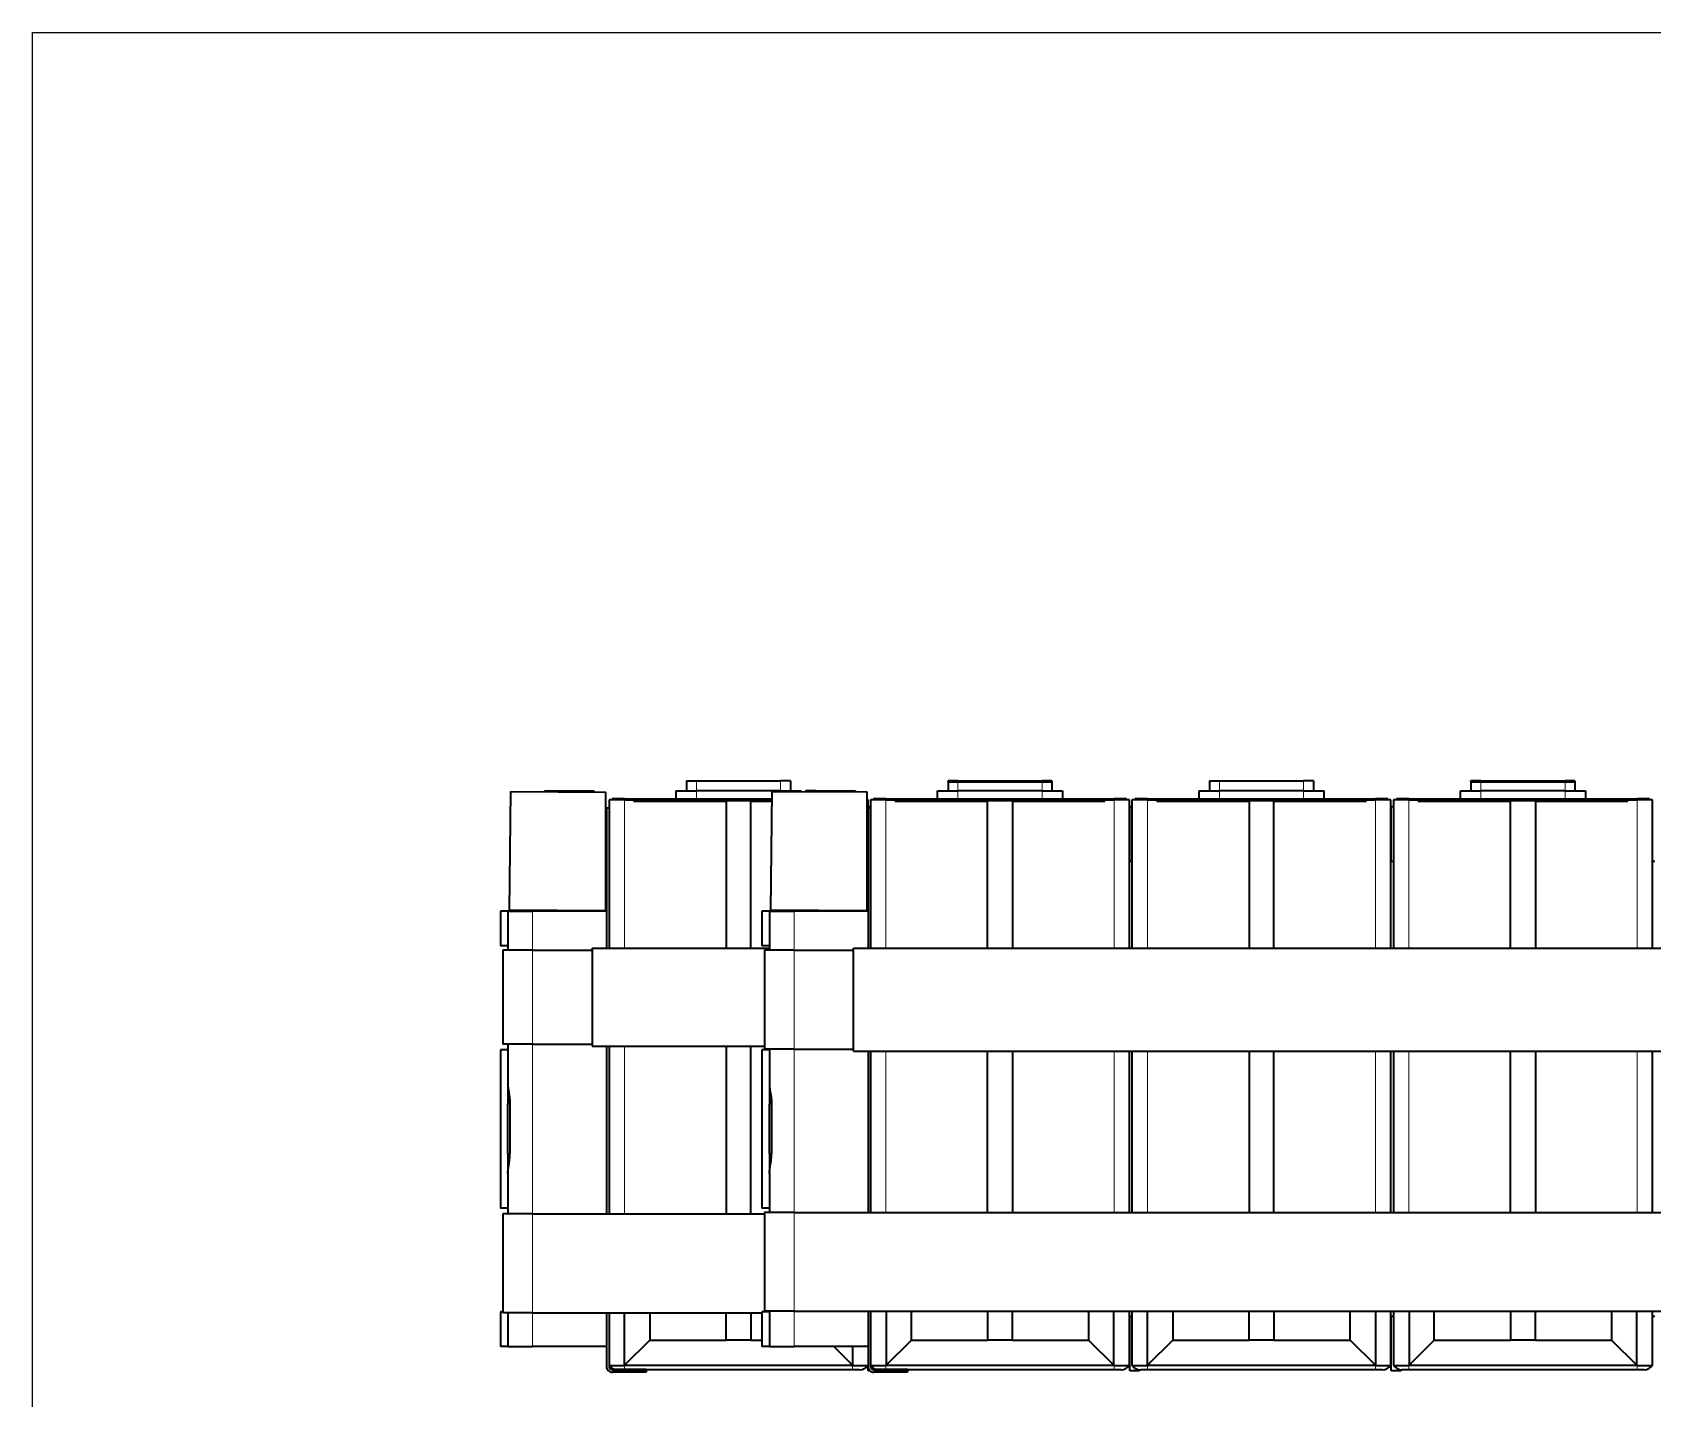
# Model space of a CAD drawing. Extents: x -1334 to -16, y -214 to 699.
# Drawn here: x -1333.7 to -1006.5, y 423.2 to 699.3 of the extents above; entities that cross this region are included whole.
import ezdxf

# ---------------------------------------------------------------- set-up
doc = ezdxf.new("R2010")
doc.units = 0

msp = doc.modelspace()

# ---------------------------------------------------------------- linework, layer by layer
at = {"color": 7, "lineweight": 35, "ltscale": 0.05}
for p, q in [((-1201.611, 548.022), (-1201.611, 546.022)), ((-1201.611, 548.022), (-1199.611, 548.022)), ((-1180.611, 548.022), (-1182.611, 548.022)), ((-1180.611, 548.022), (-1180.611, 546.022)), ((-1148.792, 547.822), (-1146.792, 547.822)), ((-1129.792, 547.822), (-1127.792, 547.822)), ((-1095.971, 548.022), (-1095.971, 546.022)), ((-1095.971, 548.022), (-1093.971, 548.022)), ((-1074.971, 548.022), (-1076.971, 548.022)), ((-1074.971, 548.022), (-1074.971, 546.022)), ((-1043.151, 547.822), (-1041.151, 547.822)), ((-1024.151, 547.822), (-1022.151, 547.822)), ((-1110.081, 428.822), (-1112.081, 428.822)), ((-1057.261, 428.822), (-1059.261, 428.822))]:
    msp.add_line(p, q, dxfattribs=at)
at = {"color": 7, "lineweight": 35, "ltscale": 0.425}
for p, q in [((-1199.611, 548.022), (-1182.611, 548.022)), ((-1146.792, 548.022), (-1129.792, 548.022)), ((-1146.792, 547.822), (-1129.792, 547.822)), ((-1093.971, 548.022), (-1076.971, 548.022)), ((-1041.151, 548.022), (-1024.151, 548.022)), ((-1041.151, 547.822), (-1024.151, 547.822)), ((-1182.611, 546.022), (-1199.611, 546.022)), ((-1129.792, 546.022), (-1146.792, 546.022)), ((-1076.971, 546.022), (-1093.971, 546.022)), ((-1024.151, 546.022), (-1041.151, 546.022))]:
    msp.add_line(p, q, dxfattribs=at)
at = {"color": 7, "lineweight": 13, "ltscale": 0.05}
for p, q in [((-1199.611, 548.022), (-1199.611, 546.022)), ((-1182.611, 548.022), (-1182.611, 546.022)), ((-1093.971, 548.022), (-1093.971, 546.022)), ((-1076.971, 548.022), (-1076.971, 546.022))]:
    msp.add_line(p, q, dxfattribs=at)
at = {"color": 7, "lineweight": 35, "ltscale": 0.008136}
for p, q in [((-1148.466, 548.022), (-1148.792, 548.022)), ((-1042.826, 548.022), (-1043.151, 548.022))]:
    msp.add_line(p, q, dxfattribs=at)
at = {"color": 7, "lineweight": 35, "ltscale": 0.005}
for p, q in [((-1148.792, 547.822), (-1148.792, 548.022)), ((-1043.151, 547.822), (-1043.151, 548.022)), ((-1230.31, 546.026), (-1230.311, 545.826)), ((-1230.283, 546.026), (-1230.284, 545.826)), ((-1230.201, 546.025), (-1230.202, 545.825)), ((-1230.065, 546.024), (-1230.066, 545.824)), ((-1229.878, 546.023), (-1229.879, 545.823)), ((-1229.64, 546.022), (-1229.641, 545.822)), ((-1229.355, 546.021), (-1229.356, 545.821)), ((-1229.026, 546.019), (-1229.027, 545.819)), ((-1228.656, 546.017), (-1228.657, 545.817)), ((-1228.269, 545.815), (-1228.268, 546.015)), ((-1228.249, 546.015), (-1228.25, 545.815)), ((-1227.871, 545.813), (-1227.87, 546.013)), ((-1227.81, 546.013), (-1227.811, 545.813)), ((-1227.344, 546.01), (-1227.345, 545.81)), ((-1226.995, 545.808), (-1226.994, 546.008)), ((-1226.855, 546.008), (-1226.856, 545.808)), ((-1226.528, 545.806), (-1226.526, 546.006)), ((-1226.046, 545.803), (-1226.045, 546.003)), ((-1225.833, 546.002), (-1225.834, 545.802)), ((-1225.557, 545.801), (-1225.556, 546.001)), ((-1225.31, 546), (-1225.311, 545.799)), ((-1225.065, 545.798), (-1225.064, 545.998)), ((-1224.576, 545.796), (-1224.575, 545.996)), ((-1224.271, 545.994), (-1224.271, 545.794)), ((-1224.095, 545.793), (-1224.094, 545.993)), ((-1223.765, 545.991), (-1223.766, 545.791)), ((-1223.627, 545.791), (-1223.626, 545.991)), ((-1223.276, 545.989), (-1223.277, 545.789)), ((-1223.177, 545.788), (-1223.176, 545.988)), ((-1222.81, 545.986), (-1222.811, 545.786)), ((-1222.751, 545.786), (-1222.75, 545.986)), ((-1222.371, 545.984), (-1222.372, 545.784)), ((-1222.353, 545.784), (-1222.352, 545.984)), ((-1221.964, 545.982), (-1221.965, 545.782)), ((-1221.265, 545.978), (-1221.266, 545.778)), ((-1220.98, 545.977), (-1220.981, 545.777)), ((-1220.742, 545.976), (-1220.743, 545.776)), ((-1220.555, 545.975), (-1220.556, 545.775)), ((-1220.419, 545.974), (-1220.42, 545.774)), ((-1220.338, 545.974), (-1220.339, 545.773)), ((-1177.49, 546.048), (-1177.491, 545.848)), ((-1177.463, 546.048), (-1177.464, 545.848)), ((-1177.381, 546.047), (-1177.382, 545.847)), ((-1176.82, 546.044), (-1176.821, 545.844)), ((-1176.535, 546.043), (-1176.536, 545.843)), ((-1176.206, 546.041), (-1176.207, 545.841)), ((-1175.836, 546.039), (-1175.837, 545.839)), ((-1175.429, 546.037), (-1175.43, 545.837)), ((-1175.051, 545.835), (-1175.05, 546.035)), ((-1174.99, 546.035), (-1174.991, 545.835)), ((-1174.625, 545.833), (-1174.624, 546.033)), ((-1174.524, 546.032), (-1174.525, 545.832)), ((-1174.175, 545.83), (-1174.174, 546.03)), ((-1174.035, 546.03), (-1174.036, 545.83)), ((-1173.708, 545.828), (-1173.707, 546.028)), ((-1173.53, 546.027), (-1173.531, 545.827)), ((-1173.226, 545.825), (-1173.225, 546.025)), ((-1173.013, 546.024), (-1173.014, 545.824)), ((-1172.737, 545.823), (-1172.736, 546.023)), ((-1172.49, 546.022), (-1172.491, 545.822)), ((-1171.967, 546.019), (-1171.969, 545.819)), ((-1171.45, 546.016), (-1171.452, 545.816)), ((-1171.275, 545.815), (-1171.274, 546.015)), ((-1170.945, 546.013), (-1170.946, 545.813)), ((-1170.807, 545.813), (-1170.806, 546.013)), ((-1170.456, 546.011), (-1170.457, 545.811)), ((-1169.99, 546.008), (-1169.991, 545.808)), ((-1169.931, 545.808), (-1169.93, 546.008)), ((-1169.533, 545.806), (-1169.532, 546.006)), ((-1169.144, 546.004), (-1169.146, 545.804)), ((-1168.774, 546.002), (-1168.775, 545.802)), ((-1168.445, 546), (-1168.446, 545.8)), ((-1168.16, 545.999), (-1168.161, 545.799)), ((-1167.922, 545.998), (-1167.923, 545.798)), ((-1167.735, 545.997), (-1167.736, 545.797)), ((-1167.599, 545.996), (-1167.6, 545.796)), ((-1167.518, 545.996), (-1167.519, 545.796)), ((-1167.49, 545.995), (-1167.491, 545.795))]:
    msp.add_line(p, q, dxfattribs=at)
at = {"color": 7, "lineweight": 35, "ltscale": 0.007073}
for p, q in [((-1148.591, 548.022), (-1148.792, 547.822)), ((-1042.951, 548.022), (-1043.151, 547.822))]:
    msp.add_line(p, q, dxfattribs=at)
at = {"color": 7, "lineweight": 35, "ltscale": 0.045}
for p, q in [((-1148.792, 547.822), (-1148.792, 546.022)), ((-1127.792, 547.822), (-1127.792, 546.022)), ((-1043.151, 547.822), (-1043.151, 546.022)), ((-1022.151, 547.822), (-1022.151, 546.022))]:
    msp.add_line(p, q, dxfattribs=at)
at = {"color": 7, "lineweight": 35, "ltscale": 0.044998}
for p, q in [((-1146.792, 548.022), (-1148.591, 548.022)), ((-1041.151, 548.022), (-1042.951, 548.022))]:
    msp.add_line(p, q, dxfattribs=at)
at = {"color": 7, "lineweight": 13, "ltscale": 0.005}
for p, q in [((-1146.792, 548.022), (-1146.792, 547.822)), ((-1129.792, 548.022), (-1129.792, 547.822)), ((-1041.151, 548.022), (-1041.151, 547.822)), ((-1024.151, 548.022), (-1024.151, 547.822))]:
    msp.add_line(p, q, dxfattribs=at)
at = {"color": 7, "lineweight": 13, "ltscale": 0.045}
for p, q in [((-1146.792, 547.822), (-1146.792, 546.022)), ((-1129.792, 547.822), (-1129.792, 546.022)), ((-1041.151, 547.822), (-1041.151, 546.022)), ((-1024.151, 547.822), (-1024.151, 546.022))]:
    msp.add_line(p, q, dxfattribs=at)
at = {"color": 7, "lineweight": 35, "ltscale": 0.045001}
for p, q in [((-1127.991, 548.022), (-1129.792, 548.022)), ((-1022.351, 548.022), (-1024.151, 548.022))]:
    msp.add_line(p, q, dxfattribs=at)
at = {"color": 7, "lineweight": 35, "ltscale": 0.00498}
for p, q in [((-1127.792, 548.022), (-1127.991, 548.022)), ((-1022.151, 548.022), (-1022.351, 548.022))]:
    msp.add_line(p, q, dxfattribs=at)
at = {"color": 7, "lineweight": 35, "ltscale": 0.00707}
for p, q in [((-1127.991, 548.022), (-1127.792, 547.822)), ((-1022.351, 548.022), (-1022.151, 547.822))]:
    msp.add_line(p, q, dxfattribs=at)
at = {"color": 7, "lineweight": 35, "ltscale": 0.005002}
for p, q in [((-1127.792, 548.022), (-1127.792, 547.822)), ((-1022.151, 548.022), (-1022.151, 547.822)), ((-1226.35, 546.005), (-1226.351, 545.805)), ((-1224.787, 545.997), (-1224.788, 545.797)), ((-1221.594, 545.98), (-1221.595, 545.78)), ((-1220.31, 545.973), (-1220.311, 545.773)), ((-1220.31, 545.973), (-1220.311, 545.773)), ((-1177.245, 546.047), (-1177.246, 545.846)), ((-1177.058, 546.046), (-1177.059, 545.845)), ((-1169.551, 546.006), (-1169.552, 545.806)), ((-1167.49, 545.995), (-1167.491, 545.795))]:
    msp.add_line(p, q, dxfattribs=at)
at = {"color": 7, "lineweight": 35}
for p, q in [((-1237.185, 545.862), (-1237.437, 521.863)), ((-1217.937, 521.761), (-1217.937, 545.761)), ((-1217.271, 544.152), (-1217.271, 514.176)), ((-1214.161, 544.377), (-1184.381, 544.377)), ((-1212.271, 544.152), (-1184.383, 544.152)), ((-1193.611, 544.042), (-1193.611, 514.176)), ((-1188.611, 514.176), (-1188.611, 544.042)), ((-1184.365, 545.884), (-1184.617, 521.885)), ((-1165.117, 521.783), (-1165.117, 545.783)), ((-1164.451, 544.152), (-1164.451, 514.176)), ((-1161.341, 544.377), (-1115.241, 544.377)), ((-1159.451, 544.152), (-1117.131, 544.152)), ((-1140.792, 514.176), (-1140.792, 544.042)), ((-1135.792, 544.042), (-1135.792, 514.176)), ((-1112.131, 514.176), (-1112.131, 544.152)), ((-1111.631, 544.152), (-1111.631, 514.176)), ((-1108.521, 544.377), (-1062.421, 544.377)), ((-1106.631, 544.152), (-1064.311, 544.152)), ((-1087.971, 544.042), (-1087.971, 514.176)), ((-1082.971, 514.176), (-1082.971, 544.042)), ((-1059.311, 514.176), (-1059.311, 544.152)), ((-1058.811, 544.152), (-1058.811, 514.176)), ((-1055.701, 544.377), (-1009.601, 544.377)), ((-1053.811, 544.152), (-1011.491, 544.152)), ((-1035.151, 514.176), (-1035.151, 544.042)), ((-1030.151, 544.042), (-1030.151, 514.176)), ((-1006.491, 514.176), (-1006.491, 544.152)), ((-1217.771, 542.512), (-1217.771, 514.176)), ((-1217.271, 542.512), (-1217.271, 514.176)), ((-1164.951, 542.512), (-1164.951, 514.176)), ((-1164.451, 542.512), (-1164.451, 514.176)), ((-1220.695, 514.176), (-1184.875, 514.176)), ((-1167.875, 493.376), (-1167.875, 514.176)), ((-1167.875, 514.176), (-791.875, 514.176)), ((-1185.875, 513.776), (-1185.875, 493.776)), ((-1220.695, 494.376), (-1185.875, 494.376)), ((-1217.771, 494.376), (-1217.771, 460.51)), ((-1217.771, 494.376), (-1217.771, 460.51)), ((-1217.271, 494.376), (-1217.271, 460.51)), ((-1217.271, 494.376), (-1217.271, 460.51)), ((-1193.611, 494.376), (-1193.611, 460.51)), ((-1188.611, 460.51), (-1188.611, 494.376)), ((-1239.195, 493.688), (-1239.195, 461.688)), ((-1186.375, 493.688), (-1186.375, 461.688)), ((-1167.875, 493.376), (-791.875, 493.376)), ((-1164.951, 493.376), (-1164.951, 460.817)), ((-1164.951, 493.376), (-1164.951, 460.817)), ((-1164.451, 493.376), (-1164.451, 460.817)), ((-1164.451, 493.376), (-1164.451, 460.817)), ((-1140.792, 460.817), (-1140.792, 493.376)), ((-1135.792, 493.376), (-1135.792, 460.817)), ((-1112.131, 460.817), (-1112.131, 493.376)), ((-1111.631, 493.376), (-1111.631, 460.817)), ((-1087.971, 493.376), (-1087.971, 460.817)), ((-1082.971, 460.817), (-1082.971, 493.376)), ((-1059.311, 460.817), (-1059.311, 493.376)), ((-1058.811, 493.376), (-1058.811, 460.817)), ((-1035.151, 460.817), (-1035.151, 493.376)), ((-1030.151, 493.376), (-1030.151, 460.817)), ((-1006.491, 460.817), (-1006.491, 493.376)), ((-1238.695, 460.51), (-1238.695, 440.51)), ((-1232.695, 460.51), (-1185.875, 460.51)), ((-1185.875, 460.817), (-1185.875, 440.817)), ((-1179.875, 460.817), (-779.788, 460.817)), ((-1232.695, 440.51), (-1186.375, 440.51)), ((-1179.875, 440.817), (-779.788, 440.817)), ((-1168.062, 429.886), (-1214.161, 429.886)), ((-1168.062, 429.012), (-1209.771, 429.012)), ((-1115.241, 429.886), (-1161.341, 429.886)), ((-1115.241, 429.012), (-1156.951, 429.012)), ((-1062.421, 429.886), (-1108.521, 429.886)), ((-1062.421, 429.012), (-1108.521, 429.012)), ((-1009.601, 429.886), (-1055.701, 429.886)), ((-1009.601, 429.012), (-1055.701, 429.012))]:
    msp.add_line(p, q, dxfattribs=at)
at = {"color": 7, "lineweight": 35, "ltscale": 0.481217}
for p, q in [((-1237.185, 545.862), (-1217.937, 545.761)), ((-1184.365, 545.884), (-1165.117, 545.783))]:
    msp.add_line(p, q, dxfattribs=at)
at = {"color": 7, "lineweight": 35, "ltscale": 0.000683601}
msp.add_line((-1230.31, 546.026), (-1230.283, 546.026), dxfattribs=at)
at = {"color": 7, "lineweight": 35, "ltscale": 0.002048}
for p, q in [((-1230.283, 546.026), (-1230.201, 546.025)), ((-1220.419, 545.974), (-1220.338, 545.974)), ((-1177.463, 546.048), (-1177.381, 546.047))]:
    msp.add_line(p, q, dxfattribs=at)
at = {"color": 7, "lineweight": 35, "ltscale": 0.003384}
for p, q in [((-1230.201, 546.025), (-1230.065, 546.024)), ((-1220.555, 545.975), (-1220.419, 545.974))]:
    msp.add_line(p, q, dxfattribs=at)
at = {"color": 7, "lineweight": 35, "ltscale": 0.004691}
for p, q in [((-1230.065, 546.024), (-1229.878, 546.023)), ((-1220.742, 545.976), (-1220.555, 545.975))]:
    msp.add_line(p, q, dxfattribs=at)
at = {"color": 7, "lineweight": 35, "ltscale": 0.005939}
for p, q in [((-1229.878, 546.023), (-1229.64, 546.022)), ((-1220.98, 545.977), (-1220.742, 545.976)), ((-1168.16, 545.999), (-1167.922, 545.998))]:
    msp.add_line(p, q, dxfattribs=at)
at = {"color": 7, "lineweight": 35, "ltscale": 0.007126}
for p, q in [((-1229.64, 546.022), (-1229.355, 546.021)), ((-1221.265, 545.978), (-1220.98, 545.977)), ((-1176.82, 546.044), (-1176.535, 546.043))]:
    msp.add_line(p, q, dxfattribs=at)
at = {"color": 7, "lineweight": 35, "ltscale": 0.008234}
for p, q in [((-1229.355, 546.021), (-1229.026, 546.019)), ((-1221.594, 545.98), (-1221.265, 545.978)), ((-1176.535, 546.043), (-1176.206, 546.041)), ((-1168.774, 546.002), (-1168.445, 546))]:
    msp.add_line(p, q, dxfattribs=at)
at = {"color": 7, "lineweight": 35, "ltscale": 0.009253}
for p, q in [((-1229.026, 546.019), (-1228.656, 546.017)), ((-1221.964, 545.982), (-1221.594, 545.98))]:
    msp.add_line(p, q, dxfattribs=at)
at = {"color": 7, "lineweight": 35, "ltscale": 0.009696}
for p, q in [((-1228.656, 546.017), (-1228.268, 546.015)), ((-1222.352, 545.984), (-1221.964, 545.982)), ((-1169.532, 546.006), (-1169.144, 546.004))]:
    msp.add_line(p, q, dxfattribs=at)
at = {"color": 7, "lineweight": 35, "ltscale": 0.000473032}
for p, q in [((-1228.268, 546.015), (-1228.249, 546.015)), ((-1169.551, 546.006), (-1169.532, 546.006))]:
    msp.add_line(p, q, dxfattribs=at)
at = {"color": 7, "lineweight": 35, "ltscale": 0.009476}
msp.add_line((-1228.249, 546.015), (-1227.87, 546.013), dxfattribs=at)
at = {"color": 7, "lineweight": 35, "ltscale": 0.001495}
for p, q in [((-1227.87, 546.013), (-1227.81, 546.013)), ((-1222.81, 545.986), (-1222.75, 545.986)), ((-1175.05, 546.035), (-1174.99, 546.035)), ((-1169.99, 546.008), (-1169.93, 546.008))]:
    msp.add_line(p, q, dxfattribs=at)
at = {"color": 7, "lineweight": 35, "ltscale": 0.009158}
msp.add_line((-1227.81, 546.013), (-1227.444, 546.011), dxfattribs=at)
at = {"color": 7, "lineweight": 35, "ltscale": 0.004999}
for p, q in [((-1227.445, 545.811), (-1227.444, 546.011)), ((-1175.449, 545.837), (-1175.448, 546.037)), ((-1172.245, 545.82), (-1172.244, 546.02)), ((-1171.756, 545.818), (-1171.755, 546.018)), ((-1170.357, 545.81), (-1170.356, 546.01))]:
    msp.add_line(p, q, dxfattribs=at)
at = {"color": 7, "lineweight": 35, "ltscale": 0.002499}
for p, q in [((-1227.444, 546.011), (-1227.344, 546.01)), ((-1216.571, 429.012), (-1216.571, 429.112)), ((-1209.771, 429.012), (-1209.771, 429.112)), ((-1163.751, 429.012), (-1163.751, 429.112)), ((-1156.951, 429.012), (-1156.951, 429.112))]:
    msp.add_line(p, q, dxfattribs=at)
at = {"color": 7, "lineweight": 35, "ltscale": 0.008734}
for p, q in [((-1227.344, 546.01), (-1226.994, 546.008)), ((-1223.626, 545.991), (-1223.276, 545.989)), ((-1174.524, 546.032), (-1174.174, 546.03))]:
    msp.add_line(p, q, dxfattribs=at)
at = {"color": 7, "lineweight": 35, "ltscale": 0.003482}
for p, q in [((-1226.994, 546.008), (-1226.855, 546.008)), ((-1223.765, 545.991), (-1223.626, 545.991)), ((-1170.945, 546.013), (-1170.806, 546.013))]:
    msp.add_line(p, q, dxfattribs=at)
at = {"color": 7, "lineweight": 35, "ltscale": 0.008215}
for p, q in [((-1226.855, 546.008), (-1226.526, 546.006)), ((-1224.094, 545.993), (-1223.765, 545.991)), ((-1174.035, 546.03), (-1173.707, 546.028))]:
    msp.add_line(p, q, dxfattribs=at)
at = {"color": 7, "lineweight": 35, "ltscale": 0.004422}
for p, q in [((-1226.526, 546.006), (-1226.35, 546.005)), ((-1224.271, 545.994), (-1224.094, 545.993))]:
    msp.add_line(p, q, dxfattribs=at)
at = {"color": 7, "lineweight": 35, "ltscale": 0.007608}
for p, q in [((-1226.35, 546.005), (-1226.045, 546.003)), ((-1224.575, 545.996), (-1224.271, 545.994))]:
    msp.add_line(p, q, dxfattribs=at)
at = {"color": 7, "lineweight": 35, "ltscale": 0.005316}
for p, q in [((-1226.045, 546.003), (-1225.833, 546.002)), ((-1173.225, 546.025), (-1173.013, 546.024))]:
    msp.add_line(p, q, dxfattribs=at)
at = {"color": 7, "lineweight": 35, "ltscale": 0.006915}
for p, q in [((-1225.833, 546.002), (-1225.556, 546.001)), ((-1173.013, 546.024), (-1172.736, 546.023))]:
    msp.add_line(p, q, dxfattribs=at)
at = {"color": 7, "lineweight": 35, "ltscale": 0.006149}
for p, q in [((-1225.556, 546.001), (-1225.31, 546)), ((-1225.31, 546), (-1225.064, 545.998))]:
    msp.add_line(p, q, dxfattribs=at)
at = {"color": 7, "lineweight": 35, "ltscale": 0.006918}
for p, q in [((-1225.064, 545.998), (-1224.787, 545.997)), ((-1172.244, 546.02), (-1171.967, 546.019))]:
    msp.add_line(p, q, dxfattribs=at)
at = {"color": 7, "lineweight": 35, "ltscale": 0.005313}
for p, q in [((-1224.787, 545.997), (-1224.575, 545.996)), ((-1171.967, 546.019), (-1171.755, 546.018))]:
    msp.add_line(p, q, dxfattribs=at)
at = {"color": 7, "lineweight": 35, "ltscale": 0.002502}
for p, q in [((-1223.276, 545.989), (-1223.176, 545.988)), ((-1174.624, 546.033), (-1174.524, 546.032)), ((-1170.456, 546.011), (-1170.356, 546.01))]:
    msp.add_line(p, q, dxfattribs=at)
at = {"color": 7, "lineweight": 35, "ltscale": 0.009155}
for p, q in [((-1223.176, 545.988), (-1222.81, 545.986)), ((-1174.99, 546.035), (-1174.624, 546.033)), ((-1170.356, 546.01), (-1169.99, 546.008))]:
    msp.add_line(p, q, dxfattribs=at)
at = {"color": 7, "lineweight": 35, "ltscale": 0.009479}
for p, q in [((-1222.75, 545.986), (-1222.371, 545.984)), ((-1175.429, 546.037), (-1175.05, 546.035)), ((-1169.93, 546.008), (-1169.551, 546.006))]:
    msp.add_line(p, q, dxfattribs=at)
at = {"color": 7, "lineweight": 35, "ltscale": 0.000469973}
for p, q in [((-1222.371, 545.984), (-1222.352, 545.984)), ((-1175.448, 546.037), (-1175.429, 546.037))]:
    msp.add_line(p, q, dxfattribs=at)
at = {"color": 7, "lineweight": 35, "ltscale": 0.000686652}
for p, q in [((-1220.338, 545.974), (-1220.31, 545.973)), ((-1167.518, 545.996), (-1167.49, 545.995))]:
    msp.add_line(p, q, dxfattribs=at)
at = {"color": 7, "lineweight": 35, "ltscale": 0.077753}
for p, q in [((-1214.161, 544.152), (-1217.271, 544.152)), ((-1217.271, 429.886), (-1214.161, 429.886)), ((-1168.062, 429.886), (-1164.951, 429.886))]:
    msp.add_line(p, q, dxfattribs=at)
at = {"color": 7, "lineweight": 35, "ltscale": 0.0625}
for p, q in [((-1214.161, 544.377), (-1216.661, 544.377)), ((-1161.341, 544.377), (-1163.841, 544.377)), ((-1112.741, 544.377), (-1115.241, 544.377)), ((-1108.521, 544.377), (-1111.021, 544.377)), ((-1059.921, 544.377), (-1062.421, 544.377)), ((-1055.701, 544.377), (-1058.201, 544.377)), ((-1007.101, 544.377), (-1009.601, 544.377))]:
    msp.add_line(p, q, dxfattribs=at)
at = {"color": 7, "lineweight": 35, "ltscale": 0.005624}
for p, q in [((-1216.661, 544.377), (-1216.661, 544.152)), ((-1163.841, 544.377), (-1163.841, 544.152)), ((-1112.741, 544.377), (-1112.741, 544.152)), ((-1111.021, 544.377), (-1111.021, 544.152)), ((-1059.921, 544.377), (-1059.921, 544.152)), ((-1058.201, 544.377), (-1058.201, 544.152)), ((-1007.101, 544.377), (-1007.101, 544.152))]:
    msp.add_line(p, q, dxfattribs=at)
at = {"color": 7, "lineweight": 13, "ltscale": 0.005624}
for p, q in [((-1214.161, 544.377), (-1214.161, 544.152)), ((-1161.341, 544.377), (-1161.341, 544.152)), ((-1115.241, 544.377), (-1115.241, 544.152)), ((-1108.521, 544.377), (-1108.521, 544.152)), ((-1062.421, 544.377), (-1062.421, 544.152)), ((-1055.701, 544.377), (-1055.701, 544.152)), ((-1009.601, 544.377), (-1009.601, 544.152))]:
    msp.add_line(p, q, dxfattribs=at)
at = {"color": 7, "lineweight": 35, "ltscale": 0.047247}
msp.add_line((-1214.161, 544.152), (-1212.271, 544.152), dxfattribs=at)
at = {"color": 7, "lineweight": 13}
for p, q in [((-1214.161, 514.176), (-1214.161, 544.152)), ((-1161.341, 514.176), (-1161.341, 544.152)), ((-1115.241, 544.152), (-1115.241, 514.176)), ((-1108.521, 514.176), (-1108.521, 544.152)), ((-1062.421, 544.152), (-1062.421, 514.176)), ((-1055.701, 514.176), (-1055.701, 544.152)), ((-1009.601, 544.152), (-1009.601, 514.176)), ((-1179.875, 493.776), (-1179.875, 513.776)), ((-1232.695, 494.776), (-1232.695, 460.51)), ((-1214.161, 460.51), (-1214.161, 494.376)), ((-1179.875, 493.776), (-1179.875, 460.817)), ((-1161.341, 460.817), (-1161.341, 493.376)), ((-1115.241, 493.376), (-1115.241, 460.817)), ((-1108.521, 460.817), (-1108.521, 493.376)), ((-1062.421, 493.376), (-1062.421, 460.817)), ((-1055.701, 460.817), (-1055.701, 493.376)), ((-1009.601, 493.376), (-1009.601, 460.817)), ((-1232.695, 440.51), (-1232.695, 460.51)), ((-1179.875, 440.817), (-1179.875, 460.817))]:
    msp.add_line(p, q, dxfattribs=at)
at = {"color": 7, "lineweight": 35, "ltscale": 0.005501}
for p, q in [((-1212.271, 543.932), (-1212.271, 544.152)), ((-1203.761, 544.152), (-1203.761, 543.932)), ((-1159.451, 543.932), (-1159.451, 544.152)), ((-1150.941, 543.932), (-1150.941, 544.152)), ((-1125.641, 544.152), (-1125.641, 543.932)), ((-1117.131, 543.932), (-1117.131, 544.152)), ((-1106.631, 543.932), (-1106.631, 544.152)), ((-1098.121, 544.152), (-1098.121, 543.932)), ((-1072.821, 543.932), (-1072.821, 544.152)), ((-1064.311, 543.932), (-1064.311, 544.152)), ((-1053.811, 543.932), (-1053.811, 544.152)), ((-1045.302, 543.932), (-1045.302, 544.152)), ((-1020.001, 544.152), (-1020.001, 543.932)), ((-1011.491, 543.932), (-1011.491, 544.152))]:
    msp.add_line(p, q, dxfattribs=at)
at = {"color": 7, "lineweight": 35, "ltscale": 0.466501}
for p, q in [((-1212.271, 543.932), (-1193.611, 543.932)), ((-1135.792, 543.932), (-1117.131, 543.932)), ((-1106.631, 543.932), (-1087.971, 543.932)), ((-1082.971, 543.932), (-1064.311, 543.932)), ((-1030.151, 543.932), (-1011.491, 543.932))]:
    msp.add_line(p, q, dxfattribs=at)
at = {"color": 7, "lineweight": 35, "ltscale": 0.001001}
for p, q in [((-1206.661, 543.932), (-1206.661, 543.972)), ((-1153.841, 543.932), (-1153.841, 543.972)), ((-1122.741, 543.932), (-1122.741, 543.972)), ((-1122.741, 543.932), (-1122.741, 543.972)), ((-1101.021, 543.932), (-1101.021, 543.972)), ((-1069.921, 543.932), (-1069.921, 543.972)), ((-1048.201, 543.932), (-1048.201, 543.972)), ((-1017.101, 543.932), (-1017.101, 543.972)), ((-1017.101, 543.932), (-1017.101, 543.972))]:
    msp.add_line(p, q, dxfattribs=at)
at = {"color": 7, "lineweight": 35, "ltscale": 0.072498}
for p, q in [((-1203.761, 543.972), (-1206.661, 543.972)), ((-1045.302, 543.972), (-1048.201, 543.972))]:
    msp.add_line(p, q, dxfattribs=at)
at = {"color": 7, "lineweight": 35, "ltscale": 0.103751}
for p, q in [((-1203.761, 546.022), (-1199.611, 546.022)), ((-1182.611, 546.022), (-1178.461, 546.022)), ((-1129.792, 546.022), (-1125.641, 546.022)), ((-1098.121, 546.022), (-1093.971, 546.022)), ((-1076.971, 546.022), (-1072.821, 546.022)), ((-1045.302, 546.022), (-1041.151, 546.022)), ((-1024.151, 546.022), (-1020.001, 546.022))]:
    msp.add_line(p, q, dxfattribs=at)
at = {"color": 7, "lineweight": 35, "ltscale": 0.041125}
for p, q in [((-1203.761, 546.022), (-1203.761, 544.377)), ((-1150.941, 544.377), (-1150.941, 546.022)), ((-1125.641, 546.022), (-1125.641, 544.377)), ((-1098.121, 546.022), (-1098.121, 544.377)), ((-1072.821, 544.377), (-1072.821, 546.022)), ((-1045.302, 544.377), (-1045.302, 546.022)), ((-1020.001, 546.022), (-1020.001, 544.377))]:
    msp.add_line(p, q, dxfattribs=at)
at = {"color": 7, "lineweight": 13, "ltscale": 0.041125}
for p, q in [((-1199.611, 544.377), (-1199.611, 546.022)), ((-1146.792, 546.022), (-1146.792, 544.377)), ((-1129.792, 544.377), (-1129.792, 546.022)), ((-1093.971, 544.377), (-1093.971, 546.022)), ((-1076.971, 546.022), (-1076.971, 544.377)), ((-1041.151, 546.022), (-1041.151, 544.377)), ((-1024.151, 544.377), (-1024.151, 546.022))]:
    msp.add_line(p, q, dxfattribs=at)
at = {"color": 7, "lineweight": 13, "ltscale": 0.005501}
for p, q in [((-1199.611, 543.932), (-1199.611, 544.152)), ((-1146.792, 544.152), (-1146.792, 543.932)), ((-1129.792, 543.932), (-1129.792, 544.152)), ((-1093.971, 543.932), (-1093.971, 544.152)), ((-1076.971, 544.152), (-1076.971, 543.932)), ((-1041.151, 544.152), (-1041.151, 543.932)), ((-1024.151, 543.932), (-1024.151, 544.152))]:
    msp.add_line(p, q, dxfattribs=at)
at = {"color": 7, "lineweight": 35, "ltscale": 0.125}
for p, q in [((-1193.611, 544.042), (-1188.611, 544.042)), ((-1140.792, 544.042), (-1135.792, 544.042)), ((-1087.971, 544.042), (-1082.971, 544.042)), ((-1035.151, 544.042), (-1030.151, 544.042)), ((-1237.695, 521.688), (-1232.695, 521.688)), ((-1184.875, 521.688), (-1179.875, 521.688)), ((-1237.695, 433.688), (-1232.695, 433.688)), ((-1188.611, 435.012), (-1193.611, 435.012)), ((-1184.875, 433.688), (-1179.875, 433.688)), ((-1135.792, 435.012), (-1140.792, 435.012)), ((-1082.971, 435.012), (-1087.971, 435.012)), ((-1030.151, 435.012), (-1035.151, 435.012))]:
    msp.add_line(p, q, dxfattribs=at)
at = {"color": 7, "lineweight": 35, "ltscale": 0.105643}
msp.add_line((-1188.611, 543.932), (-1184.386, 543.932), dxfattribs=at)
at = {"color": 7, "lineweight": 13, "ltscale": 0.003694}
msp.add_line((-1182.611, 546.022), (-1182.611, 545.875), dxfattribs=at)
at = {"color": 7, "lineweight": 35, "ltscale": 0.004237}
msp.add_line((-1178.461, 545.853), (-1178.461, 546.022), dxfattribs=at)
at = {"color": 7, "lineweight": 35, "ltscale": 0.000683609}
msp.add_line((-1177.49, 546.048), (-1177.463, 546.048), dxfattribs=at)
at = {"color": 7, "lineweight": 35, "ltscale": 0.003387}
msp.add_line((-1177.381, 546.047), (-1177.245, 546.047), dxfattribs=at)
at = {"color": 7, "lineweight": 35, "ltscale": 0.004688}
for p, q in [((-1177.245, 546.047), (-1177.058, 546.046)), ((-1167.922, 545.998), (-1167.735, 545.997))]:
    msp.add_line(p, q, dxfattribs=at)
at = {"color": 7, "lineweight": 35, "ltscale": 0.005942}
msp.add_line((-1177.058, 546.046), (-1176.82, 546.044), dxfattribs=at)
at = {"color": 7, "lineweight": 35, "ltscale": 0.00925}
for p, q in [((-1176.206, 546.041), (-1175.836, 546.039)), ((-1169.144, 546.004), (-1168.774, 546.002))]:
    msp.add_line(p, q, dxfattribs=at)
at = {"color": 7, "lineweight": 35, "ltscale": 0.009699}
msp.add_line((-1175.836, 546.039), (-1175.448, 546.037), dxfattribs=at)
at = {"color": 7, "lineweight": 35, "ltscale": 0.003479}
msp.add_line((-1174.174, 546.03), (-1174.035, 546.03), dxfattribs=at)
at = {"color": 7, "lineweight": 35, "ltscale": 0.004425}
msp.add_line((-1173.707, 546.028), (-1173.53, 546.027), dxfattribs=at)
at = {"color": 7, "lineweight": 35, "ltscale": 0.007605}
msp.add_line((-1173.53, 546.027), (-1173.225, 546.025), dxfattribs=at)
at = {"color": 7, "lineweight": 35, "ltscale": 0.006152}
msp.add_line((-1172.736, 546.023), (-1172.49, 546.022), dxfattribs=at)
at = {"color": 7, "lineweight": 35, "ltscale": 0.006146}
msp.add_line((-1172.49, 546.022), (-1172.244, 546.02), dxfattribs=at)
at = {"color": 7, "lineweight": 35, "ltscale": 0.007611}
msp.add_line((-1171.755, 546.018), (-1171.45, 546.016), dxfattribs=at)
at = {"color": 7, "lineweight": 35, "ltscale": 0.004419}
msp.add_line((-1171.45, 546.016), (-1171.274, 546.015), dxfattribs=at)
at = {"color": 7, "lineweight": 35, "ltscale": 0.008218}
msp.add_line((-1171.274, 546.015), (-1170.945, 546.013), dxfattribs=at)
at = {"color": 7, "lineweight": 35, "ltscale": 0.008731}
msp.add_line((-1170.806, 546.013), (-1170.456, 546.011), dxfattribs=at)
at = {"color": 7, "lineweight": 35, "ltscale": 0.007129}
msp.add_line((-1168.445, 546), (-1168.16, 545.999), dxfattribs=at)
at = {"color": 7, "lineweight": 35, "ltscale": 0.003388}
msp.add_line((-1167.735, 545.997), (-1167.599, 545.996), dxfattribs=at)
at = {"color": 7, "lineweight": 35, "ltscale": 0.002045}
msp.add_line((-1167.599, 545.996), (-1167.518, 545.996), dxfattribs=at)
at = {"color": 7, "lineweight": 35, "ltscale": 0.004138}
msp.add_line((-1164.951, 544.152), (-1165.117, 544.152), dxfattribs=at)
at = {"color": 7, "lineweight": 35, "ltscale": 0.041}
msp.add_line((-1164.951, 542.512), (-1164.951, 544.152), dxfattribs=at)
at = {"color": 7, "lineweight": 35, "ltscale": 0.07775}
for p, q in [((-1161.341, 544.152), (-1164.451, 544.152)), ((-1112.131, 544.152), (-1115.241, 544.152)), ((-1108.521, 544.152), (-1111.631, 544.152)), ((-1059.311, 544.152), (-1062.421, 544.152)), ((-1055.701, 544.152), (-1058.811, 544.152)), ((-1006.491, 544.152), (-1009.601, 544.152)), ((-1164.451, 429.886), (-1161.341, 429.886)), ((-1115.241, 429.886), (-1112.131, 429.886)), ((-1111.631, 429.886), (-1108.521, 429.886)), ((-1062.421, 429.886), (-1059.311, 429.886)), ((-1058.811, 429.886), (-1055.701, 429.886)), ((-1009.601, 429.886), (-1006.491, 429.886))]:
    msp.add_line(p, q, dxfattribs=at)
at = {"color": 7, "lineweight": 35, "ltscale": 0.04725}
for p, q in [((-1161.341, 544.152), (-1159.451, 544.152)), ((-1117.131, 544.152), (-1115.241, 544.152)), ((-1108.521, 544.152), (-1106.631, 544.152)), ((-1064.311, 544.152), (-1062.421, 544.152)), ((-1055.701, 544.152), (-1053.811, 544.152)), ((-1011.491, 544.152), (-1009.601, 544.152))]:
    msp.add_line(p, q, dxfattribs=at)
at = {"color": 7, "lineweight": 35, "ltscale": 0.466498}
for p, q in [((-1159.451, 543.932), (-1140.792, 543.932)), ((-1053.811, 543.932), (-1035.151, 543.932))]:
    msp.add_line(p, q, dxfattribs=at)
at = {"color": 7, "lineweight": 35, "ltscale": 0.072501}
for p, q in [((-1150.941, 543.972), (-1153.841, 543.972)), ((-1122.741, 543.972), (-1125.641, 543.972)), ((-1098.121, 543.972), (-1101.021, 543.972)), ((-1069.921, 543.972), (-1072.821, 543.972)), ((-1017.101, 543.972), (-1020.001, 543.972))]:
    msp.add_line(p, q, dxfattribs=at)
at = {"color": 7, "lineweight": 35, "ltscale": 0.103748}
msp.add_line((-1150.941, 546.022), (-1146.792, 546.022), dxfattribs=at)
at = {"color": 7, "lineweight": 35, "ltscale": 0.001004}
msp.add_line((-1069.921, 543.932), (-1069.921, 543.972), dxfattribs=at)
at = {"color": 7, "lineweight": 35, "ltscale": 0.0125}
for p, q in [((-1217.271, 542.512), (-1217.771, 542.512)), ((-1164.451, 542.512), (-1164.951, 542.512)), ((-1112.131, 531.822), (-1111.631, 531.822)), ((-1059.312, 531.822), (-1058.812, 531.822)), ((-1006.491, 531.822), (-1005.991, 531.822)), ((-1238.695, 440.688), (-1239.195, 440.688)), ((-1112.131, 439.822), (-1111.631, 439.822)), ((-1059.312, 439.822), (-1058.812, 439.822)), ((-1006.491, 439.822), (-1005.991, 439.822)), ((-1209.771, 429.012), (-1209.771, 428.512)), ((-1156.951, 429.012), (-1156.951, 428.512))]:
    msp.add_line(p, q, dxfattribs=at)
at = {"color": 7, "lineweight": 35, "ltscale": 0.011249}
for p, q in [((-1164.901, 542.822), (-1164.452, 542.822)), ((-1059.261, 542.822), (-1058.812, 542.822))]:
    msp.add_line(p, q, dxfattribs=at)
at = {"color": 7, "lineweight": 35, "ltscale": 0.007753}
msp.add_line((-1164.901, 542.512), (-1164.901, 542.822), dxfattribs=at)
at = {"color": 7, "lineweight": 35, "ltscale": 0.011246}
msp.add_line((-1112.081, 542.822), (-1111.632, 542.822), dxfattribs=at)
at = {"color": 7, "lineweight": 35, "ltscale": 0.275003}
for p, q in [((-1112.081, 531.822), (-1112.081, 542.822)), ((-1059.261, 531.822), (-1059.261, 542.822))]:
    msp.add_line(p, q, dxfattribs=at)
at = {"color": 7, "lineweight": 35, "ltscale": 0.0375}
for p, q in [((-1237.695, 521.688), (-1239.195, 521.688)), ((-1184.875, 521.688), (-1186.375, 521.688)), ((-1237.695, 514.688), (-1239.195, 514.688)), ((-1184.875, 514.688), (-1186.375, 514.688)), ((-1237.695, 493.688), (-1239.195, 493.688)), ((-1184.875, 493.688), (-1186.375, 493.688)), ((-1237.695, 461.688), (-1239.195, 461.688)), ((-1184.875, 461.688), (-1186.375, 461.688)), ((-1184.875, 440.688), (-1186.375, 440.688)), ((-1237.695, 433.688), (-1239.195, 433.688)), ((-1184.875, 433.688), (-1186.375, 433.688))]:
    msp.add_line(p, q, dxfattribs=at)
at = {"color": 7, "lineweight": 35, "ltscale": 0.175}
for p, q in [((-1239.195, 521.688), (-1239.195, 514.688)), ((-1186.375, 521.688), (-1186.375, 514.688))]:
    msp.add_line(p, q, dxfattribs=at)
at = {"color": 7, "lineweight": 35, "ltscale": 0.197818}
for p, q in [((-1237.695, 521.688), (-1237.695, 513.776)), ((-1184.875, 521.688), (-1184.875, 513.776))]:
    msp.add_line(p, q, dxfattribs=at)
at = {"color": 7, "lineweight": 35, "ltscale": 0.487498}
msp.add_line((-1217.937, 521.761), (-1237.437, 521.863), dxfattribs=at)
at = {"color": 7, "lineweight": 35, "ltscale": 0.004195}
msp.add_line((-1236.187, 521.856), (-1236.185, 521.688), dxfattribs=at)
at = {"color": 7, "lineweight": 13, "ltscale": 0.003738}
msp.add_line((-1232.699, 521.688), (-1232.696, 521.838), dxfattribs=at)
at = {"color": 7, "lineweight": 35, "ltscale": 0.373083}
for p, q in [((-1217.771, 521.688), (-1232.695, 521.688)), ((-1217.771, 433.688), (-1232.695, 433.688))]:
    msp.add_line(p, q, dxfattribs=at)
at = {"color": 7, "lineweight": 13, "ltscale": 0.197818}
for p, q in [((-1232.695, 521.688), (-1232.695, 513.776)), ((-1179.875, 521.688), (-1179.875, 513.776))]:
    msp.add_line(p, q, dxfattribs=at)
at = {"color": 7, "lineweight": 35, "ltscale": 0.003697}
msp.add_line((-1232.396, 521.688), (-1232.398, 521.836), dxfattribs=at)
at = {"color": 7, "lineweight": 13, "ltscale": 0.003435}
msp.add_line((-1230.399, 521.688), (-1230.398, 521.826), dxfattribs=at)
at = {"color": 7, "lineweight": 13, "ltscale": 0.002296}
msp.add_line((-1221.687, 521.78), (-1221.687, 521.688), dxfattribs=at)
at = {"color": 7, "lineweight": 35, "ltscale": 0.002035}
msp.add_line((-1219.689, 521.688), (-1219.687, 521.77), dxfattribs=at)
at = {"color": 7, "lineweight": 35, "ltscale": 0.187819}
for p, q in [((-1217.771, 521.688), (-1217.771, 514.176)), ((-1164.951, 521.688), (-1164.951, 514.176))]:
    msp.add_line(p, q, dxfattribs=at)
at = {"color": 7, "lineweight": 35, "ltscale": 0.487501}
msp.add_line((-1165.117, 521.783), (-1184.617, 521.885), dxfattribs=at)
at = {"color": 7, "lineweight": 35, "ltscale": 0.004746}
msp.add_line((-1183.367, 521.878), (-1183.364, 521.688), dxfattribs=at)
at = {"color": 7, "lineweight": 13, "ltscale": 0.004288}
msp.add_line((-1179.879, 521.688), (-1179.876, 521.86), dxfattribs=at)
at = {"color": 7, "lineweight": 35, "ltscale": 0.373087}
for p, q in [((-1164.951, 521.688), (-1179.875, 521.688)), ((-1164.951, 433.688), (-1179.875, 433.688))]:
    msp.add_line(p, q, dxfattribs=at)
at = {"color": 7, "lineweight": 35, "ltscale": 0.004248}
msp.add_line((-1179.576, 521.688), (-1179.578, 521.858), dxfattribs=at)
at = {"color": 7, "lineweight": 13, "ltscale": 0.003987}
msp.add_line((-1177.579, 521.688), (-1177.578, 521.848), dxfattribs=at)
at = {"color": 7, "lineweight": 13, "ltscale": 0.002847}
msp.add_line((-1168.867, 521.802), (-1168.867, 521.688), dxfattribs=at)
at = {"color": 7, "lineweight": 35, "ltscale": 0.002585}
msp.add_line((-1166.869, 521.688), (-1166.867, 521.792), dxfattribs=at)
at = {"color": 7, "lineweight": 35, "ltscale": 0.495}
msp.add_line((-1220.695, 514.176), (-1220.695, 494.376), dxfattribs=at)
at = {"color": 7, "lineweight": 35, "ltscale": 0.15}
for p, q in [((-1232.695, 513.776), (-1238.695, 513.776)), ((-1179.875, 513.776), (-1185.875, 513.776)), ((-1232.695, 494.776), (-1238.695, 494.776)), ((-1179.875, 493.776), (-1185.875, 493.776)), ((-1232.695, 460.51), (-1238.695, 460.51)), ((-1179.875, 460.817), (-1185.875, 460.817)), ((-1232.695, 440.51), (-1238.695, 440.51)), ((-1179.875, 440.817), (-1185.875, 440.817))]:
    msp.add_line(p, q, dxfattribs=at)
at = {"color": 7, "lineweight": 35, "ltscale": 0.475001}
msp.add_line((-1238.695, 513.776), (-1238.695, 494.776), dxfattribs=at)
at = {"color": 7, "lineweight": 35, "ltscale": 0.3}
for p, q in [((-1232.695, 513.776), (-1220.695, 513.776)), ((-1179.875, 513.776), (-1167.875, 513.776)), ((-1232.695, 494.776), (-1220.695, 494.776)), ((-1179.875, 493.776), (-1167.875, 493.776))]:
    msp.add_line(p, q, dxfattribs=at)
at = {"color": 7, "lineweight": 13, "ltscale": 0.475001}
msp.add_line((-1232.695, 494.776), (-1232.695, 513.776), dxfattribs=at)
at = {"color": 7, "lineweight": 35, "ltscale": 0.20218}
msp.add_line((-1237.695, 494.776), (-1237.695, 486.688), dxfattribs=at)
at = {"color": 7, "lineweight": 35, "ltscale": 0.17718}
msp.add_line((-1184.875, 493.776), (-1184.875, 486.688), dxfattribs=at)
at = {"color": 7, "lineweight": 35, "ltscale": 0.099995}
for p, q in [((-1237.695, 486.688), (-1237.695, 482.688)), ((-1184.875, 486.688), (-1184.875, 482.688))]:
    msp.add_line(p, q, dxfattribs=at)
at = {"color": 7, "lineweight": 35, "ltscale": 0.25}
for p, q in [((-1237.695, 472.688), (-1237.695, 482.688)), ((-1237.277, 482.688), (-1237.277, 472.688)), ((-1184.875, 472.688), (-1184.875, 482.688)), ((-1184.457, 482.688), (-1184.457, 472.688))]:
    msp.add_line(p, q, dxfattribs=at)
at = {"color": 7, "lineweight": 13, "ltscale": 0.010434}
for p, q in [((-1237.695, 482.688), (-1237.277, 482.688)), ((-1237.277, 472.688), (-1237.695, 472.688))]:
    msp.add_line(p, q, dxfattribs=at)
at = {"color": 7, "lineweight": 13, "ltscale": 0.010437}
for p, q in [((-1184.875, 482.688), (-1184.457, 482.688)), ((-1184.457, 472.688), (-1184.875, 472.688))]:
    msp.add_line(p, q, dxfattribs=at)
at = {"color": 7, "lineweight": 35, "ltscale": 0.1}
for p, q in [((-1237.695, 472.688), (-1237.695, 468.688)), ((-1184.875, 472.688), (-1184.875, 468.688))]:
    msp.add_line(p, q, dxfattribs=at)
at = {"color": 7, "lineweight": 35, "ltscale": 0.204469}
msp.add_line((-1237.695, 468.688), (-1237.695, 460.51), dxfattribs=at)
at = {"color": 7, "lineweight": 35, "ltscale": 0.196778}
msp.add_line((-1184.875, 468.688), (-1184.875, 460.817), dxfattribs=at)
at = {"color": 7, "lineweight": 35, "ltscale": 0.175001}
for p, q in [((-1239.195, 440.688), (-1239.195, 433.688)), ((-1186.375, 440.688), (-1186.375, 433.688))]:
    msp.add_line(p, q, dxfattribs=at)
at = {"color": 7, "lineweight": 35, "ltscale": 0.170531}
for p, q in [((-1237.695, 440.51), (-1237.695, 433.688)), ((-1217.771, 440.51), (-1217.771, 433.688))]:
    msp.add_line(p, q, dxfattribs=at)
at = {"color": 7, "lineweight": 13, "ltscale": 0.170531}
msp.add_line((-1232.695, 440.51), (-1232.695, 433.688), dxfattribs=at)
at = {"color": 7, "lineweight": 35, "ltscale": 0.269934}
for p, q in [((-1217.771, 440.51), (-1217.771, 429.712)), ((-1217.271, 440.51), (-1217.271, 429.712))]:
    msp.add_line(p, q, dxfattribs=at)
at = {"color": 7, "lineweight": 35, "ltscale": 0.265587}
msp.add_line((-1217.271, 440.51), (-1217.271, 429.886), dxfattribs=at)
at = {"color": 7, "lineweight": 13, "ltscale": 0.265587}
msp.add_line((-1214.161, 429.886), (-1214.161, 440.51), dxfattribs=at)
at = {"color": 7, "lineweight": 35, "ltscale": 0.264684}
msp.add_line((-1214.111, 429.922), (-1214.111, 440.51), dxfattribs=at)
at = {"color": 7, "lineweight": 35, "ltscale": 0.137434}
for p, q in [((-1209.021, 440.51), (-1209.021, 435.012)), ((-1193.611, 435.012), (-1193.611, 440.51)), ((-1188.611, 440.51), (-1188.611, 435.012))]:
    msp.add_line(p, q, dxfattribs=at)
at = {"color": 7, "lineweight": 35, "ltscale": 0.178223}
for p, q in [((-1184.875, 440.817), (-1184.875, 433.688)), ((-1164.951, 440.817), (-1164.951, 433.688))]:
    msp.add_line(p, q, dxfattribs=at)
at = {"color": 7, "lineweight": 13, "ltscale": 0.178223}
msp.add_line((-1179.875, 440.817), (-1179.875, 433.688), dxfattribs=at)
at = {"color": 7, "lineweight": 35, "ltscale": 0.277625}
for p, q in [((-1164.951, 440.817), (-1164.951, 429.712)), ((-1164.451, 440.817), (-1164.451, 429.712))]:
    msp.add_line(p, q, dxfattribs=at)
at = {"color": 7, "lineweight": 35, "ltscale": 0.273278}
for p, q in [((-1164.451, 440.817), (-1164.451, 429.886)), ((-1112.131, 429.886), (-1112.131, 440.817)), ((-1111.631, 440.817), (-1111.631, 429.886)), ((-1059.311, 429.886), (-1059.311, 440.817)), ((-1058.811, 440.817), (-1058.811, 429.886)), ((-1006.491, 429.886), (-1006.491, 440.817))]:
    msp.add_line(p, q, dxfattribs=at)
at = {"color": 7, "lineweight": 13, "ltscale": 0.273278}
for p, q in [((-1161.341, 429.886), (-1161.341, 440.817)), ((-1115.241, 440.817), (-1115.241, 429.886)), ((-1108.521, 429.886), (-1108.521, 440.817)), ((-1062.421, 440.817), (-1062.421, 429.886)), ((-1055.701, 429.886), (-1055.701, 440.817)), ((-1009.601, 440.817), (-1009.601, 429.886))]:
    msp.add_line(p, q, dxfattribs=at)
at = {"color": 7, "lineweight": 35, "ltscale": 0.272375}
for p, q in [((-1161.292, 440.817), (-1161.292, 429.922)), ((-1115.292, 429.922), (-1115.292, 440.817)), ((-1108.471, 429.922), (-1108.471, 440.817)), ((-1062.471, 440.817), (-1062.471, 429.922)), ((-1055.651, 440.817), (-1055.651, 429.922)), ((-1009.651, 429.922), (-1009.651, 440.817))]:
    msp.add_line(p, q, dxfattribs=at)
at = {"color": 7, "lineweight": 35, "ltscale": 0.145125}
for p, q in [((-1156.201, 435.012), (-1156.201, 440.817)), ((-1140.792, 440.817), (-1140.792, 435.012)), ((-1135.792, 435.012), (-1135.792, 440.817)), ((-1120.381, 440.817), (-1120.381, 435.012)), ((-1103.381, 440.817), (-1103.381, 435.012)), ((-1087.971, 435.012), (-1087.971, 440.817)), ((-1082.971, 440.817), (-1082.971, 435.012)), ((-1067.561, 435.012), (-1067.561, 440.817)), ((-1050.561, 435.012), (-1050.561, 440.817)), ((-1035.151, 440.817), (-1035.151, 435.012)), ((-1030.151, 435.012), (-1030.151, 440.817)), ((-1014.741, 440.817), (-1014.741, 435.012))]:
    msp.add_line(p, q, dxfattribs=at)
at = {"color": 7, "lineweight": 35, "ltscale": 0.274997}
for p, q in [((-1112.081, 428.822), (-1112.081, 439.822)), ((-1059.261, 428.822), (-1059.261, 439.822))]:
    msp.add_line(p, q, dxfattribs=at)
at = {"color": 7, "lineweight": 35, "ltscale": 0.179958}
for p, q in [((-1209.021, 435.012), (-1214.111, 429.922)), ((-1120.381, 435.012), (-1115.292, 429.922)), ((-1103.381, 435.012), (-1108.471, 429.922)), ((-1062.471, 429.922), (-1067.561, 435.012)), ((-1014.741, 435.012), (-1009.651, 429.922))]:
    msp.add_line(p, q, dxfattribs=at)
at = {"color": 7, "lineweight": 35, "ltscale": 0.385251}
for p, q in [((-1209.021, 435.012), (-1193.611, 435.012)), ((-1135.792, 435.012), (-1120.381, 435.012)), ((-1103.381, 435.012), (-1087.971, 435.012)), ((-1082.971, 435.012), (-1067.561, 435.012)), ((-1030.151, 435.012), (-1014.741, 435.012))]:
    msp.add_line(p, q, dxfattribs=at)
at = {"color": 7, "lineweight": 35, "ltscale": 0.055914}
msp.add_line((-1188.611, 435.012), (-1186.375, 435.012), dxfattribs=at)
at = {"color": 7, "lineweight": 35, "ltscale": 0.133152}
msp.add_line((-1168.111, 429.922), (-1171.878, 433.688), dxfattribs=at)
at = {"color": 7, "lineweight": 35, "ltscale": 0.09415}
msp.add_line((-1168.111, 433.688), (-1168.111, 429.922), dxfattribs=at)
at = {"color": 7, "lineweight": 13, "ltscale": 0.095053}
msp.add_line((-1168.062, 433.688), (-1168.062, 429.886), dxfattribs=at)
at = {"color": 7, "lineweight": 35, "ltscale": 0.17996}
for p, q in [((-1161.292, 429.922), (-1156.201, 435.012)), ((-1055.651, 429.922), (-1050.561, 435.012))]:
    msp.add_line(p, q, dxfattribs=at)
at = {"color": 7, "lineweight": 35, "ltscale": 0.385248}
for p, q in [((-1156.201, 435.012), (-1140.792, 435.012)), ((-1050.561, 435.012), (-1035.151, 435.012))]:
    msp.add_line(p, q, dxfattribs=at)
at = {"color": 7, "lineweight": 35, "ltscale": 0.169998}
for p, q in [((-1216.571, 429.112), (-1209.771, 429.112)), ((-1209.771, 429.012), (-1216.571, 429.012)), ((-1216.571, 429.012), (-1209.771, 429.012)), ((-1209.771, 428.512), (-1216.571, 428.512))]:
    msp.add_line(p, q, dxfattribs=at)
at = {"color": 7, "lineweight": 13, "ltscale": 0.01934}
for p, q in [((-1214.161, 429.113), (-1214.161, 429.886)), ((-1161.341, 429.113), (-1161.341, 429.886))]:
    msp.add_line(p, q, dxfattribs=at)
at = {"color": 7, "lineweight": 13, "ltscale": 0.021847}
for p, q in [((-1168.062, 429.886), (-1168.062, 429.012)), ((-1115.241, 429.886), (-1115.241, 429.012)), ((-1108.521, 429.012), (-1108.521, 429.886)), ((-1062.421, 429.886), (-1062.421, 429.012)), ((-1055.701, 429.012), (-1055.701, 429.886)), ((-1009.601, 429.886), (-1009.601, 429.012))]:
    msp.add_line(p, q, dxfattribs=at)
at = {"color": 7, "lineweight": 35, "ltscale": 0.035004}
msp.add_line((-1166.661, 429.012), (-1168.062, 429.012), dxfattribs=at)
at = {"color": 7, "lineweight": 35, "ltscale": 0.013668}
msp.add_line((-1164.901, 428.822), (-1164.901, 429.369), dxfattribs=at)
at = {"color": 7, "lineweight": 35, "ltscale": 0.008621}
msp.add_line((-1164.557, 428.822), (-1164.901, 428.822), dxfattribs=at)
at = {"color": 7, "lineweight": 35, "ltscale": 0.170001}
for p, q in [((-1163.751, 429.112), (-1156.951, 429.112)), ((-1156.951, 429.012), (-1163.751, 429.012)), ((-1163.751, 429.012), (-1156.951, 429.012)), ((-1156.951, 428.512), (-1163.751, 428.512))]:
    msp.add_line(p, q, dxfattribs=at)
at = {"color": 7, "lineweight": 35, "ltscale": 0.035001}
for p, q in [((-1113.841, 429.012), (-1115.241, 429.012)), ((-1055.701, 429.012), (-1057.101, 429.012)), ((-1008.201, 429.012), (-1009.601, 429.012))]:
    msp.add_line(p, q, dxfattribs=at)
at = {"color": 7, "lineweight": 35, "ltscale": 0.004899}
for p, q in [((-1110.081, 428.822), (-1110.081, 429.018)), ((-1057.261, 428.822), (-1057.261, 429.018))]:
    msp.add_line(p, q, dxfattribs=at)
at = {"color": 7, "lineweight": 35, "ltscale": 0.034998}
for p, q in [((-1108.521, 429.012), (-1109.921, 429.012)), ((-1061.021, 429.012), (-1062.421, 429.012))]:
    msp.add_line(p, q, dxfattribs=at)
msp.add_lwpolyline([(-1333.745, 699.278), (-15.807, 699.278), (-15.807, -213.893), (-1333.745, -213.893)], close=True)
at = {"color": 7, "lineweight": 35}
for points in [[(-1237.695, 486.688), (-1237.678, 486.348), (-1237.576, 485.576), (-1237.36, 484.088), (-1237.299, 483.394), (-1237.277, 482.688)], [(-1184.875, 486.688), (-1184.858, 486.348), (-1184.756, 485.576), (-1184.54, 484.088), (-1184.479, 483.394), (-1184.457, 482.688)], [(-1237.695, 468.688), (-1237.678, 469.029), (-1237.576, 469.801), (-1237.36, 471.289), (-1237.299, 471.983), (-1237.277, 472.688)], [(-1184.875, 468.688), (-1184.858, 469.029), (-1184.756, 469.801), (-1184.54, 471.289), (-1184.479, 471.983), (-1184.457, 472.688)]]:
    msp.add_lwpolyline(points, dxfattribs=at)
for centre, radius, start, end in [((-1216.571, 429.712), 1.2, 179.99999, 270), ((-1215.562, 431.122), 2.11, 215.86237, 252.2898), ((-1216.571, 429.712), 0.7, 180.00001, 270), ((-1166.661, 431.122), 2.11, 270, 324.13763), ((-1163.751, 429.712), 1.2, 179.99999, 270), ((-1162.741, 431.122), 2.11, 215.86237, 252.2898), ((-1163.751, 429.712), 0.7, 180.00001, 270), ((-1113.841, 431.122), 2.11, 270, 324.13763), ((-1109.921, 431.122), 2.11, 215.86237, 270), ((-1061.021, 431.122), 2.11, 270, 324.13763), ((-1057.101, 431.122), 2.11, 215.86237, 270), ((-1008.201, 431.122), 2.11, 270, 324.13763)]:
    msp.add_arc(centre, radius, start, end, dxfattribs=at)

doc.saveas('drawing.dxf')
